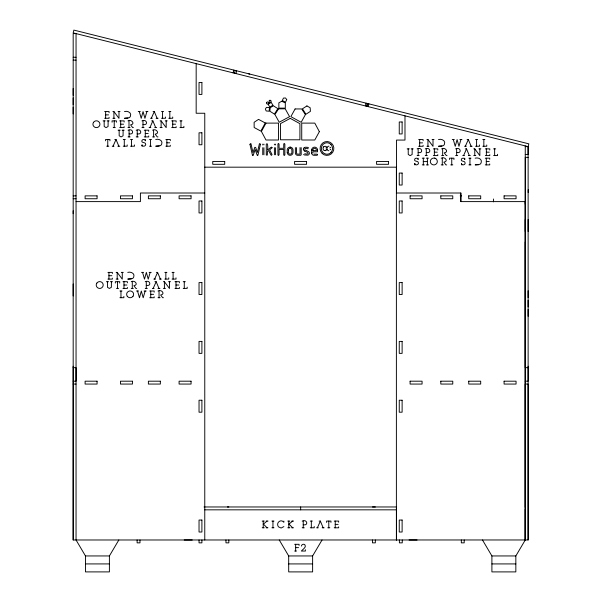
<?xml version="1.0" encoding="UTF-8"?>
<svg xmlns="http://www.w3.org/2000/svg" width="602" height="602" viewBox="0 0 602 602"><rect width="100%" height="100%" fill="white"/><g stroke="black" fill="none" stroke-linecap="round" stroke-linejoin="round"><path stroke-width="0.9" d="M482.48 539.986L491.902 555.947L491.902 571.9L515.839 571.9L515.839 555.947L525.26 539.986L525.26 384.038L528.127 384.038L528.127 539.971L73.181 539.986L73.181 33.599L76.048 33.599L76.048 539.986L85.469 555.947L85.469 571.9L109.398 571.9L109.398 555.947L118.827 539.986M73.181 113.936L73.181 107.164M73.181 104.68L73.181 97.885M73.181 95.334L73.181 88.494M262.758 147.678L262.758 154.752M263.917 154.789L263.924 147.708M274.407 154.782L274.407 147.663M300.654 509.834L300.654 506.967M301.188 154.812L301.188 147.618M311.678 149.988L311.678 153.058M396.53 539.986L396.53 506.967L204.01 506.967M528.127 366.234L528.127 381.171L525.26 381.171M528.127 316.276L528.127 309.443M528.127 306.93L528.127 300.225M528.127 297.666L528.127 290.819M528.127 231.507L528.127 219.542M528.127 539.971L528.127 146.617L73.181 32.884L73.873 30.1L528.819 143.84L528.127 146.625L528.127 154.488L525.26 154.488M73.181 367.649L76.048 367.664L76.048 381.194L73.181 381.194M275.565 154.789L275.573 147.723M275.558 144.954L275.565 144.119M274.407 144.164L274.407 144.849M308.186 153.262L307.223 154.104L304.747 153.766M249.943 144.224L250.771 143.697M304.687 149.213L305.048 148.536L306.207 148.325A3.431 3.431 0 0 1 307.81 148.769L307.946 148.845M272.074 147.746L269.591 149.89L272.044 154.518L271.494 155.301M295.379 147.595L295.371 153.096A2.318 2.318 0 0 0 297.606 155.308L300.752 155.293M300.037 147.595L300.029 154.135L297.697 154.135A1.166 1.166 0 0 1 296.538 153.021L296.53 147.603M279.05 154.887L279.065 149.477L283.723 149.477L283.745 154.917M317.487 154.887L317.487 154.548M301.436 546.104C301.467 544.494 303.574 543.719 304.778 544.644C306.945 547.15 302.543 549.46 301.369 551.041L305.395 551.041L305.395 549.769M277.921 144.021L277.921 154.917M283.745 144.021L283.723 148.31L279.065 148.31L279.05 144.051M284.866 154.917L284.866 144.036M260.425 144.307L257.965 155.105M233.147 72.872L233.847 70.095M234.539 73.226L235.232 70.442M235.931 73.572L236.624 70.788M365.376 105.937L366.069 103.153M368.153 106.629L368.853 103.845M146.888 111.566L144.939 118.353L143.065 111.566L141.214 118.353L139.28 111.566M150.169 272.39L148.227 279.177L146.354 272.39L144.503 279.177L142.561 272.39M145.135 291.014L143.193 297.794L141.32 291.014L139.468 297.794L137.534 291.014M460.914 139.559L458.965 146.346L457.091 139.559L455.24 146.346L453.306 139.559M113.071 146.196L116.028 139.498L114.786 139.498M151.343 118.27L154.293 111.566L153.058 111.566M149.921 127.579L152.87 120.882L151.629 120.882M154.631 279.095L157.581 272.39L156.339 272.39M153.201 288.403L156.159 281.698L154.917 281.698M465.369 146.256L468.318 139.559L467.084 139.559M463.578 155.564L466.527 148.867L465.293 148.867M317.404 527.788L320.354 521.084L319.12 521.084M259.372 143.87L257.4 152.532L255.587 147.309M96.839 283.121L96.516 283.708A3.341 3.341 0 0 0 96.839 286.936A3.484 3.484 0 0 0 102.581 286.936A3.356 3.356 0 0 0 102.904 283.708L102.581 283.121A3.499 3.499 0 0 0 101.648 282.195A3.492 3.492 0 0 0 96.839 283.128M279.26 539.986L288.689 555.947L288.689 571.9L312.619 571.9L312.619 555.947L322.04 539.986M330.709 149.71L329.979 149.078M254.804 147.302L252.975 152.547L251.004 143.87M283.873 526.584L281.119 528.029L278.666 526.976A3.62 3.62 0 0 1 277.65 524.455L277.718 523.732A3.62 3.62 0 0 1 278.658 521.949L279.764 521.151A3.349 3.349 0 0 1 282.669 521.257L283.866 522.273L283.866 521.076M253.231 155.158L255.188 149.567L257.159 155.173M263.224 524.229L267.07 521.076M288.81 524.229L292.655 521.076M271.178 147.234L267.416 150.048C268.01 149.477 268.048 141.5 266.257 144.164L266.31 155.023L267.348 155.045L267.416 151.516L268.642 150.605L270.998 155.015M304.258 147.693L304.431 147.588A2.829 2.829 0 0 1 305.319 147.242L307.238 147.287A4.131 4.131 0 0 1 308.367 147.746L308.645 147.964M325.975 147.783L326.871 147.302A2.009 2.009 0 0 0 323.673 146.896M329.896 147.783L330.791 147.302M257.731 155.271L257.393 155.286M127.948 118.203L124.471 118.27L129.212 117.699A3.258 3.258 0 0 0 130.438 116.209C131.943 112.589 127.436 110.587 124.471 111.558M159.199 146.128L155.722 146.196L160.463 145.624A3.258 3.258 0 0 0 161.69 144.134C163.195 140.514 158.687 138.513 155.722 139.483M441.973 146.188L438.497 146.256L443.238 145.684A3.258 3.258 0 0 0 444.464 144.194C445.969 140.575 441.462 138.573 438.497 139.544M478.643 164.813L475.166 164.88L479.907 164.301A3.258 3.258 0 0 0 481.133 162.811C482.638 159.191 478.131 157.19 475.166 158.168M131.236 279.027L127.752 279.095L132.5 278.523A3.258 3.258 0 0 0 133.727 277.033C135.224 273.413 130.717 271.412 127.752 272.382M253.013 155.278L252.607 155.248M278.267 143.675L278.681 143.675M284.091 143.675L284.505 143.675M278.666 155.286L278.267 155.278M284.505 155.278L284.106 155.278M317.073 155.286L313.913 155.301A2.325 2.325 0 0 1 311.663 153.066M287.222 152.509L287.214 149.996A2.912 2.912 0 0 1 290.089 147.136L290.269 147.151M325.223 150.613L325.027 150.613A1.994 1.994 0 0 1 323.605 150.064A2.197 2.197 0 0 1 323.108 148.656L323.086 148.378A2.25 2.25 0 0 1 323.628 146.85M73.181 57.258L76.048 57.258M73.181 60.125L76.048 60.125M104.643 111.566L109.067 111.566L109.067 112.717M112.867 111.558L113.913 111.558L118.985 118.353L118.985 111.558M118.037 111.558L120.031 111.558M138.234 111.566L140.311 111.566M145.85 111.566L147.934 111.566M161.517 111.558L163.601 111.558M168.771 111.558L170.855 111.558M105.643 114.884L108.571 114.884M104.643 118.278L109.067 118.278L109.067 117.3M112.867 118.27L114.952 118.27M150.508 118.27L152.238 118.27M156.121 118.27L158.085 118.27M161.517 118.27L165.467 118.27L165.467 117.006M168.771 118.27L172.721 118.27L172.721 117.006M103.115 120.882L105.23 120.882M107.096 120.882L109.173 120.882M119.685 120.882L124.117 120.882L124.117 122.025M127.963 120.882C131.529 118.752 135.646 124.275 130.596 124.862L132.643 127.586L133.396 127.586M141.952 120.882C147.023 118.526 148.589 125.886 142.99 124.516M160.079 120.867L161.118 120.867L166.19 127.662L166.19 120.867M165.241 120.867L167.236 120.867M171.69 120.882L176.123 120.882L176.123 122.025M179.945 120.867L182.03 120.867M120.686 124.193L123.613 124.193M172.699 124.193L175.618 124.193M113.206 127.579L115.291 127.579M119.685 127.586L124.117 127.586L124.117 126.616M127.963 127.586L130.047 127.586M141.952 127.586L144.036 127.586M149.085 127.579L150.816 127.579M154.691 127.579L156.663 127.579M160.079 127.579L162.164 127.579M171.69 127.586L176.123 127.586L176.123 126.616M179.945 127.579L183.888 127.579L183.888 126.315M118.097 130.19L120.212 130.19M122.086 130.19L124.162 130.19M128.053 130.19C133.125 127.835 134.69 135.194 129.091 133.825M136.18 130.19C141.252 127.835 142.817 135.194 137.218 133.825M144.277 130.19L148.709 130.19L148.709 131.334M152.554 130.19C156.121 128.06 160.237 133.584 155.188 134.171L157.235 136.902L157.987 136.902M145.285 133.501L148.205 133.501M128.053 136.902L130.137 136.902M136.18 136.902L138.264 136.902M144.277 136.902L148.709 136.902L148.709 135.924M152.554 136.902L154.639 136.902M123.252 139.483L125.336 139.483M130.499 139.483L132.583 139.483M149.462 139.483L151.538 139.483M165.859 139.498L170.291 139.498L170.291 140.642M418.668 139.559L423.101 139.559L423.101 140.702M426.893 139.544L427.939 139.544L433.011 146.346L433.011 139.544M432.063 139.544L434.057 139.544M452.26 139.559L454.337 139.559M459.875 139.559L461.96 139.559M475.542 139.544L477.634 139.544M482.796 139.544L484.881 139.544M166.859 142.809L169.787 142.809M419.669 142.87L422.596 142.87M106.727 146.196L108.811 146.196M112.235 146.196L113.966 146.196M117.849 146.196L119.813 146.196M123.252 146.196L127.195 146.196L127.195 144.931M130.499 146.196L134.449 146.196L134.449 144.931M149.462 146.196L151.538 146.196M165.859 146.211L170.291 146.211L170.291 145.232M418.668 146.271L423.101 146.271L423.101 145.293M426.893 146.256L428.978 146.256M464.533 146.256L466.264 146.256M470.147 146.256L472.111 146.256M475.542 146.256L479.493 146.256L479.493 144.992M482.796 146.256L486.747 146.256L486.747 144.992M525.26 146.617L528.127 146.617M407.163 148.867L409.277 148.867M411.151 148.867L413.228 148.867M417.118 148.867C422.19 146.512 423.755 153.879 418.157 152.502M425.245 148.867C430.317 146.512 431.882 153.879 426.284 152.502M433.342 148.867L437.774 148.867L437.774 150.011M441.62 148.867C445.187 146.737 449.303 152.261 444.253 152.848L446.3 155.579L447.053 155.579M455.609 148.867C460.68 146.512 462.253 153.879 456.655 152.502M473.736 148.86L474.775 148.86L479.854 155.655L479.854 148.86M478.899 148.86L480.893 148.86M485.355 148.867L489.787 148.867L489.787 150.011M493.602 148.86L495.687 148.86M434.351 152.178L437.27 152.178M486.356 152.178L489.283 152.178M417.118 155.579L419.203 155.579M425.245 155.579L427.33 155.579M433.342 155.579L437.774 155.579L437.774 154.601M441.62 155.579L443.704 155.579M455.609 155.579L457.693 155.579M462.742 155.564L464.473 155.564M468.356 155.564L470.32 155.564M473.736 155.564L475.821 155.564M485.355 155.579L489.787 155.579L489.787 154.601M493.602 155.564L497.545 155.564L497.545 154.3M528.127 157.355L525.26 157.355L525.26 367.649L528.127 367.649M422.28 158.168L424.357 158.168M426.366 158.168L428.451 158.168M441.243 158.175C444.81 156.046 448.926 161.569 443.877 162.156L445.924 164.888L446.676 164.888M468.905 158.168L470.982 158.168M485.302 158.175L489.735 158.175L489.735 159.319M486.303 161.486L489.23 161.486M423.311 161.592L427.405 161.592M422.28 164.88L424.357 164.88M426.366 164.88L428.451 164.88M441.243 164.888L443.328 164.888M450.717 164.88L452.802 164.88M468.905 164.88L470.982 164.88M485.302 164.888L489.735 164.888L489.735 163.91M204.77 167.175L396.53 167.175M204.77 193.009L140.409 193.009L140.409 201.61L76.048 201.61M396.387 193.009L460.899 193.009L460.899 201.61M73.181 195.876L76.048 195.876M460.184 195.876L461.576 195.876M73.181 198.743L76.048 198.743M525.26 201.61L460.756 201.61L460.756 193.009M107.924 272.39L112.356 272.39L112.356 273.541M116.156 272.382L117.194 272.382L122.274 279.177L122.274 272.382M121.318 272.382L123.312 272.382M141.523 272.39L143.6 272.39M149.138 272.39L151.222 272.39M164.805 272.382L166.889 272.382M172.059 272.382L174.144 272.382M108.932 275.708L111.852 275.708M116.156 279.095L118.24 279.095M153.788 279.095L155.519 279.095M159.402 279.095L161.366 279.095M164.805 279.095L168.748 279.095L168.748 277.831M172.059 279.095L176.002 279.095L176.002 277.831M107.924 279.102L112.356 279.102L112.356 278.124M106.396 281.698L108.51 281.698M110.384 281.698L112.461 281.698M122.966 281.698L127.398 281.698L127.398 282.85M131.244 281.698C134.81 279.576 138.934 285.1 133.877 285.687L135.924 288.411L136.684 288.411M145.232 281.698C150.312 279.351 151.877 286.71 146.278 285.34M163.36 281.691L164.406 281.691L169.478 288.486L169.478 281.691M168.53 281.691L170.516 281.691M174.979 281.698L179.411 281.698L179.411 282.85M183.226 281.691L185.311 281.691M123.974 285.017L126.894 285.017M175.987 285.017L178.907 285.017M116.487 288.403L118.571 288.403M122.966 288.411L127.398 288.411L127.398 287.44M131.244 288.411L133.328 288.411M145.232 288.411L147.324 288.411M152.366 288.403L154.097 288.403M157.98 288.403L159.944 288.403M163.36 288.403L165.445 288.403M174.979 288.411L179.411 288.411L179.411 287.44M183.226 288.403L187.177 288.403L187.177 287.139M119.918 290.999L122.003 290.999M136.488 291.014L138.565 291.014M144.104 291.014L146.188 291.014M149.725 291.014L154.157 291.014L154.157 292.158M158.002 291.014C161.577 288.885 165.693 294.408 160.636 294.995L162.683 297.719L163.443 297.719M150.733 294.325L153.653 294.325M119.918 297.712L123.869 297.712L123.869 296.447M149.725 297.719L154.157 297.719L154.157 296.748M158.002 297.719L160.087 297.719M73.181 384.061L76.048 384.061M227.398 506.967L228.828 506.967M372.472 506.967L375.339 506.967M204.77 509.834L396.53 509.834M262.194 521.076L264.27 521.076M266.137 521.076L268.033 521.076M271.908 521.076L273.985 521.076M287.771 521.076L289.848 521.076M291.722 521.076L293.61 521.076M302.181 521.084C307.261 518.728 308.826 526.095 303.227 524.726M310.286 521.076L312.37 521.076M334.23 521.084L338.655 521.084L338.655 522.227M335.231 524.395L338.158 524.395M262.194 527.788L264.27 527.788M266.084 527.788L267.943 527.788M271.908 527.788L273.985 527.788M287.771 527.788L289.848 527.788M291.661 527.788L293.528 527.788M302.181 527.796L304.273 527.796M310.286 527.788L314.229 527.788L314.229 526.517M316.569 527.788L318.3 527.788M322.183 527.788L324.147 527.788M327.744 527.788L329.836 527.788M334.23 527.796L338.655 527.796L338.655 526.818M184.227 539.994L192.256 539.986M409.044 539.986L417.081 539.994M294.634 544.313L299.066 544.313L299.066 545.472M295.642 547.632L298.562 547.632M294.634 551.026L296.5 551.026M85.469 555.947L109.398 555.947M288.689 555.947L312.619 555.947M491.902 555.947L515.839 555.947M85.469 563.923L109.398 563.923M288.689 563.923L312.619 563.923M491.902 563.923L515.839 563.923M313.935 154.135L317.119 154.157M259.861 143.652L260.425 144.224M271.517 147.151L272.074 147.708M248.355 73.722L249.747 74.069M304.635 150.997L307.735 152.494M305.116 149.943L308.239 151.448A2.054 2.054 0 0 1 309.39 153.171L309.345 153.367A1.851 1.851 0 0 1 308.54 154.864A2.739 2.739 0 0 1 307.727 155.173L304.612 154.992A4.425 4.425 0 0 1 303.867 154.669L303.626 154.466M326.036 149.078L326.894 149.537A2.115 2.115 0 0 1 325.23 150.666M461.463 164.098C462.727 165.971 466.257 164.308 464.864 162.186A1.693 1.693 0 0 0 463.916 161.509L461.787 160.839A1.272 1.272 0 0 1 461.313 160.109C460.801 158.1 464.082 157.4 464.767 159.199M414.778 164.098C416.042 165.971 419.571 164.308 418.179 162.186A1.693 1.693 0 0 0 417.231 161.509L415.102 160.839A1.272 1.272 0 0 1 414.627 160.109C414.116 158.1 417.397 157.4 418.081 159.199M142.019 145.421C143.284 147.294 146.813 145.631 145.421 143.509A1.693 1.693 0 0 0 144.472 142.832L142.343 142.162A1.272 1.272 0 0 1 141.869 141.425C141.357 139.416 144.638 138.723 145.323 140.522M289.133 524.229L292.655 527.788M263.548 524.229L267.07 527.788M252.426 155.12L249.965 144.367M468.318 139.559L471.14 146.256M466.527 148.867L469.349 155.564M154.293 111.566L157.114 118.27M152.87 120.882L155.692 127.579M320.354 521.084L323.176 527.788M116.028 139.498L118.842 146.196M157.581 272.39L160.403 279.095M156.159 281.698L158.973 288.403M461.824 164.444L461.463 163.481L461.463 164.888M415.139 164.444L414.778 163.481L414.778 164.888M142.381 145.767L142.019 144.804L142.019 146.211M312.844 153.028L312.844 151.809L317.502 151.809L317.502 149.981M263.909 144.096L263.917 144.916M262.765 144.134L262.765 144.954M528.21 189.72L528.21 192.587M525.26 145.902L525.26 204.228M525.26 219.542L525.26 231.507M525.26 241.921L525.26 507.351M525.26 509.217L525.26 539.986M525.117 201.61L525.117 539.986M494.641 148.86L494.641 155.564M493.437 198.991L493.437 201.858M486.356 148.867L486.356 155.579M486.303 158.175L486.303 164.888M483.842 139.544L483.842 146.256M476.588 139.544L476.588 146.256M474.775 148.86L474.775 155.564M469.951 158.168L469.951 164.88M464.767 158.183L464.767 159.515M464.195 539.986L464.195 542.853L461.328 542.853L461.328 539.986M456.655 148.867L456.655 155.579M453.931 159.507L453.931 158.168L449.581 158.168L449.581 159.507M451.748 158.168L451.748 164.88M442.658 148.867L442.658 155.579M442.282 158.175L442.282 164.888M434.351 148.867L434.351 155.579M427.939 139.544L427.939 146.256M427.405 158.168L427.405 164.88M426.284 148.867L426.284 155.579M423.311 158.168L423.311 164.88M419.669 139.559L419.669 146.271M418.157 148.867L418.157 155.579M418.081 158.183L418.081 159.515M412.189 148.867L412.129 154.503L410.112 155.617L408.246 154.481L408.201 148.867M404.988 115.84L404.988 140.07L396.53 140.07L396.53 193.009M402.264 539.986L402.264 542.853L399.397 542.853L399.397 539.986M396.387 167.123L396.387 539.986M375.339 539.986L375.339 542.853L372.472 542.853L372.472 539.986M335.231 521.084L335.231 527.796M330.957 522.416L330.957 521.076L326.615 521.076L326.615 522.416M328.782 521.076L328.782 527.788M311.324 521.076L311.324 527.788M303.227 521.084L303.227 527.796M295.642 544.313L295.642 551.026M288.81 521.076L288.81 527.788M272.954 521.076L272.954 527.788M263.224 521.076L263.224 527.788M228.828 539.986L228.828 542.853L225.961 542.853L225.961 539.986M204.77 539.986L204.77 113.251L196.169 113.251L196.169 63.631M201.903 539.986L201.903 542.853L199.036 542.853L199.036 539.986M184.272 281.691L184.272 288.403M180.984 120.867L180.984 127.579M175.987 281.698L175.987 288.411M173.098 272.382L173.098 279.095M172.699 120.882L172.699 127.586M169.817 111.558L169.817 118.27M166.859 139.498L166.859 146.211M165.843 272.382L165.843 279.095M164.406 281.691L164.406 288.403M162.563 111.558L162.563 118.27M161.118 120.867L161.118 127.579M159.048 291.014L159.048 297.719M153.6 130.19L153.6 136.902M150.733 291.014L150.733 297.719M150.508 139.483L150.508 146.196M146.278 281.698L146.278 288.411M145.323 139.506L145.323 140.838M145.285 130.19L145.285 136.902M142.99 120.882L142.99 127.586M139.98 539.986L139.98 542.853L137.113 542.853L137.113 539.986M137.218 130.19L137.218 136.902M132.29 281.698L132.29 288.411M131.545 139.483L131.545 146.196M129.091 130.19L129.091 136.902M129.001 120.882L129.001 127.586M124.29 139.483L124.29 146.196M123.974 281.698L123.974 288.411M123.124 130.19L123.064 135.826L121.055 136.94L119.181 135.796L119.136 130.19M120.964 290.999L120.964 297.712M120.686 120.882L120.686 127.586M119.7 283.03L119.7 281.691L115.351 281.691L115.351 283.03M117.525 281.691L117.525 288.403M117.194 272.382L117.194 279.095M116.419 122.206L116.419 120.867L112.07 120.867L112.07 122.206M114.237 120.867L114.237 127.579M113.913 111.558L113.913 118.27M111.423 281.698L111.362 287.335L109.346 288.448L107.48 287.312L107.434 281.698M109.94 140.83L109.94 139.483L105.591 139.483L105.591 140.83M108.932 272.39L108.932 279.102M108.142 120.882L108.074 126.518L106.065 127.624L104.191 126.488L104.146 120.882M107.758 139.483L107.758 146.196M105.643 111.566L105.643 118.278M73.181 210.835L73.181 213.702M73.181 283.978L73.181 295.951M73.181 366.234L73.181 539.986M132.997 296.244A3.484 3.484 0 0 1 127.278 296.259M132.997 296.252A3.356 3.356 0 0 0 133.32 293.016L132.997 292.437A3.492 3.492 0 0 0 127.255 292.437L126.932 293.016A3.341 3.341 0 0 0 127.255 296.244M434.524 158.153A3.492 3.492 0 0 0 430.957 159.598L430.633 160.177A3.341 3.341 0 0 0 430.957 163.413A3.484 3.484 0 0 0 436.698 163.413A3.341 3.341 0 0 0 437.022 160.185L436.698 159.598A3.499 3.499 0 0 0 435.758 158.672M434.531 158.017A3.484 3.484 0 0 1 435.78 158.544M311.67 149.981A2.92 2.92 0 0 1 314.59 147.136A2.92 2.92 0 0 1 317.517 149.981M290.089 147.136A2.912 2.912 0 0 1 293.031 149.936L293.039 152.449A2.912 2.912 0 0 1 290.172 155.308A2.912 2.912 0 0 1 287.237 152.509M304.62 151.034A2.077 2.077 0 0 1 303.483 149.198M303.513 149.183A1.851 1.851 0 0 1 304.243 147.678M330.927 144.525A5.779 5.779 0 0 1 330.912 152.532M328.88 150.771A2.152 2.152 0 0 1 326.976 148.476A2.137 2.137 0 0 1 328.985 146.158M331.002 152.63A5.727 5.727 0 0 1 322.928 152.479A5.727 5.727 0 0 1 323.041 144.405A5.486 5.486 0 0 1 330.972 144.48M312.844 150.018L312.844 150.643L316.336 150.643L316.336 150.018A1.753 1.753 0 0 0 314.59 148.31A1.753 1.753 0 0 0 312.837 150.018M410.097 381.194L410.097 384.061L422.07 384.061L422.07 381.194L410.097 381.194M410.097 195.876L410.097 198.743L422.07 198.743L422.07 195.876L410.097 195.876M440.807 381.194L440.807 384.061L452.772 384.061L452.772 381.194L440.807 381.194M440.807 195.876L440.807 198.743L452.772 198.743L452.772 195.876L440.807 195.876M468.732 381.194L468.732 384.061L480.697 384.061L480.697 381.194L468.732 381.194M468.732 195.876L468.732 198.743L480.697 198.743L480.697 195.876L468.732 195.876M504.085 381.194L504.085 384.061L516.057 384.061L516.057 381.194L504.085 381.194M504.085 195.876L504.085 198.743L516.057 198.743L516.057 195.876L504.085 195.876M288.381 149.973L288.381 152.411A1.746 1.746 0 0 0 290.104 154.135A1.746 1.746 0 0 0 291.887 152.472L291.872 150.011A1.746 1.746 0 0 0 290.141 148.31A1.746 1.746 0 0 0 288.381 149.973M266.551 102.445L266.513 103.552L267.822 104.312L268.688 102.588L267.476 101.888L266.551 102.445M270.132 107.758L269.914 111.242L274.407 114.094L277.861 108.646L273.368 105.794L270.132 107.758M269.455 107.615L269.147 111.219L266.167 110.956L265.354 109.052L266.475 107.359L269.455 107.615M367.461 103.499L366.768 106.283L367.461 103.499M286.725 99.631L285.491 102.22L282.308 100.481L283.459 98.081L285.529 97.983L286.725 99.631M265.264 122.989L260.862 131.131L254.157 127.511L254.127 122.296L258.559 119.369L265.264 122.989M265.986 123.109L261.418 131.454L265.986 140.003L278.538 140.003L278.538 123.109L265.986 123.109M319.361 131.657L314.793 140.003L301.73 140.003L301.73 123.109L314.793 123.109L319.361 131.657M295.093 108.947L290.864 116.637L301.173 122.281L305.395 114.606L301.707 108.954L295.093 108.947M93.551 122.304L93.227 122.883A3.341 3.341 0 0 0 93.551 126.111A3.484 3.484 0 0 0 99.3 126.111A3.341 3.341 0 0 0 99.894 124.208A3.356 3.356 0 0 0 99.616 122.883L99.3 122.304A3.492 3.492 0 0 0 93.551 122.304M269.342 103.07L268.372 104.725L269.846 107.043L272.977 105.23L271.434 102.799L269.342 103.07M278.575 108.849L274.933 114.523L279.223 122.214L289.585 116.675L285.197 108.796L278.575 108.849M269.982 100.241L269.079 100.88L269.252 102.22L271.178 102.114L270.99 100.639L269.982 100.241M306.922 105.937L302.445 108.819L305.944 114.237L310.421 111.355L310.158 107.735L306.922 105.937M281.774 101.256L278.854 102.814L278.854 108.134L285.31 108.134L285.31 102.934L281.774 101.256M290.254 118.376L280.494 123.598L280.494 139.792L299.916 139.792L299.916 123.658L290.254 118.376M201.903 82.459L199.036 82.459L199.036 94.424L201.903 94.424L201.903 82.459M402.121 121.973L399.254 121.973L399.254 133.937L402.121 133.937L402.121 121.973M201.903 132.794L199.036 132.794L199.036 144.758L201.903 144.758L201.903 132.794M224.719 161.441L212.754 161.441L212.754 164.308L224.719 164.308L224.719 161.441M306.561 161.441L294.596 161.441L294.596 164.308L306.561 164.308L306.561 161.441M388.553 161.441L376.589 161.441L376.589 164.308L388.553 164.308L388.553 161.441M402.121 173.06L399.254 173.06L399.254 185.025L402.121 185.025L402.121 173.06M97.072 195.876L85.108 195.876L85.108 198.743L97.072 198.743L97.072 195.876M132.432 195.876L120.46 195.876L120.46 198.743L132.432 198.743L132.432 195.876M160.35 195.876L148.385 195.876L148.385 198.743L160.35 198.743L160.35 195.876M191.06 195.876L179.095 195.876L179.095 198.743L191.06 198.743L191.06 195.876M201.903 200.985L199.036 200.985L199.036 212.95L201.903 212.95L201.903 200.985M402.121 200.985L399.254 200.985L399.254 212.95L402.121 212.95L402.121 200.985M201.903 282.579L199.036 282.579L199.036 294.544L201.903 294.544L201.903 282.579M402.121 282.579L399.254 282.579L399.254 294.544L402.121 294.544L402.121 282.579M201.903 341.402L199.036 341.402L199.036 353.366L201.903 353.366L201.903 341.402M402.121 341.402L399.254 341.402L399.254 353.366L402.121 353.366L402.121 341.402M97.072 381.194L85.108 381.194L85.108 384.061L97.072 384.061L97.072 381.194M132.432 381.194L120.46 381.194L120.46 384.061L132.432 384.061L132.432 381.194M160.35 381.194L148.385 381.194L148.385 384.061L160.35 384.061L160.35 381.194M191.06 381.194L179.095 381.194L179.095 384.061L191.06 384.061L191.06 381.194M201.903 400.225L199.036 400.225L199.036 412.197L201.903 412.197L201.903 400.225M402.121 400.225L399.254 400.225L399.254 412.197L402.121 412.197L402.121 400.225M201.903 520.045L199.036 520.045L199.036 532.01L201.903 532.01L201.903 520.045M402.121 520.045L399.254 520.045L399.254 532.01L402.121 532.01L402.121 520.045M322.266 153.487L322.078 153.299A6.915 6.915 0 0 1 325.088 141.801A6.915 6.915 0 0 1 333.658 150.101A6.915 6.915 0 0 1 322.228 153.533"/></g></svg>
